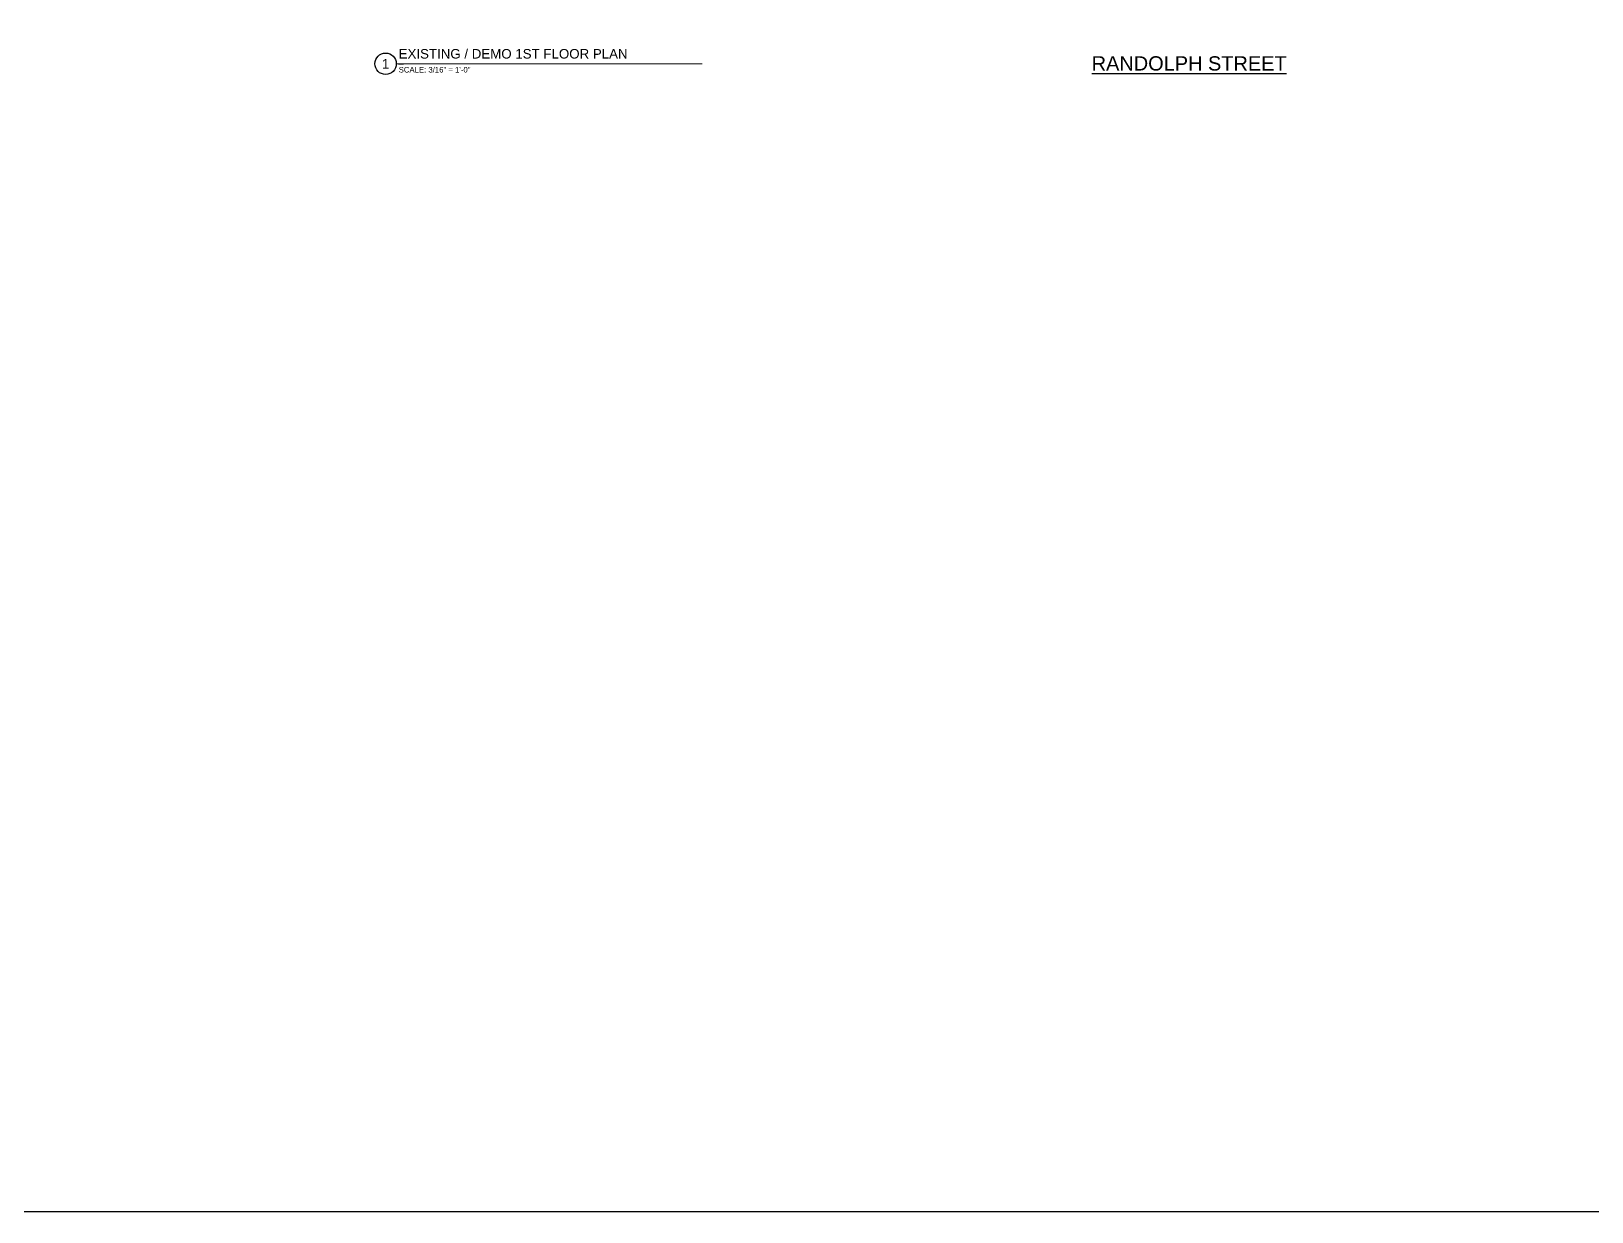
# Model space of a CAD drawing. Header units: inches. Extents: x -5252 to 14398, y -1665 to 9844.
# Drawn here: x 11222 to 13190, y -1665 to -177 of the extents above; entities that cross this region are included whole.
import ezdxf
from ezdxf.enums import TextEntityAlignment as Align

# ---------------------------------------------------------------- set-up
doc = ezdxf.new("R2010")
doc.units = ezdxf.units.IN
doc.header["$LTSCALE"] = 48
doc.header["$MEASUREMENT"] = 0
doc.layers.add('SPACE-AREA', color=3, linetype='Continuous')
doc.layers.add('TB1', color=31, linetype='Continuous')
doc.styles.add('ARIAL', font='arial.ttf')
doc.styles.add('ROMANS', font='romans.shx')
doc.styles.get("Standard").update_dxf_attribs({"font": 'arial.ttf'})

# ---------------------------------------------------------------- blocks, each defined once
blk = doc.blocks.new('Anno_Title_T1')
at = {"color": 0, "linetype": 'ByBlock', "lineweight": -2}
blk.add_lwpolyline([(2.75, 0), (3.75, 0)], dxfattribs=at)
at = {"color": 0, "linetype": 'ByBlock', "lineweight": -2, "style": 'ROMANS'}
blk.add_attdef('TITLE', (2.75, 0.5), '', height=1.25, dxfattribs=at)
blk.add_attdef('SCALE', text='', height=0.75, dxfattribs=at).set_placement((2.75, -0.5), align=Align.TOP_LEFT)
blk = doc.blocks.new('Anno_Title_A1')
at = {"color": 0, "linetype": 'ByBlock', "lineweight": -2}
blk.add_circle((0, 0), 2.25, dxfattribs=at)
blk.add_circle((0, 0), 2.25, dxfattribs=at)
at = {"color": 0, "linetype": 'ByBlock', "lineweight": -2, "style": 'ROMANS'}
blk.add_attdef('NUMBER', text='', height=1.25, dxfattribs=at).set_placement((0, 0), align=Align.MIDDLE)

msp = doc.modelspace()

# ---------------------------------------------------------------- linework, layer by layer
at = {"layer": 'Defpoints'}
msp.add_lwpolyline([(14397.5, 3887.3), (14397.5, -1664.8), (-5252.2, -1664.8), (-5252.2, 3887.3), (5947.5, 3887.3)], dxfattribs=at)
at = {"layer": 'TB1'}
msp.add_lwpolyline([(11682.3, -217.9, 1.2, 1.2, 0), (12068.3, -217.9, 1.2, 1.2, 0)], format="xyseb", dxfattribs=at)

# ---------------------------------------------------------------- block references
ref = msp.add_blockref('Anno_Title_A1', (11668.8, -217.9), dxfattribs=dict(at, xscale=5.998500000000001, yscale=5.998500000000001, zscale=5.998500000000001))
ref.add_attrib('NUMBER', '1', dxfattribs={"layer": '0', "color": 0, "linetype": 'ByBlock', "lineweight": -2, "height": 12, "style": 'ARIAL'}).set_placement((11668.8, -217.9), align=Align.MIDDLE)
ref = msp.add_blockref('Anno_Title_T1', (11668.8, -217.9), dxfattribs=dict(at, xscale=5.998500000000001, yscale=5.998500000000001, zscale=5.998500000000001))
ref.add_attrib('SCALE', 'SCALE: 3/16" = 1\'-0"', dxfattribs={"layer": '0', "color": 0, "linetype": 'ByBlock', "lineweight": -2, "height": 7, "style": 'ARIAL'}).set_placement((11685.3, -231), align=Align.BOTTOM_LEFT)
ref.add_attrib('TITLE', 'EXISTING / DEMO 1ST FLOOR PLAN', dxfattribs={"layer": '0', "color": 0, "linetype": 'ByBlock', "lineweight": -2, "height": 11.997, "style": 'ARIAL'}).set_placement((11685.3, -214.9), align=Align.BOTTOM_LEFT)

# ---------------------------------------------------------------- texts
at = {"layer": 'SPACE-AREA', "insert": (12682.1, -208.4), "char_height": 18, "width": 476.617, "attachment_point": 2}
msp.add_mtext('{\\LRANDOLPH STREET}', dxfattribs=at)

doc.saveas('drawing.dxf')
